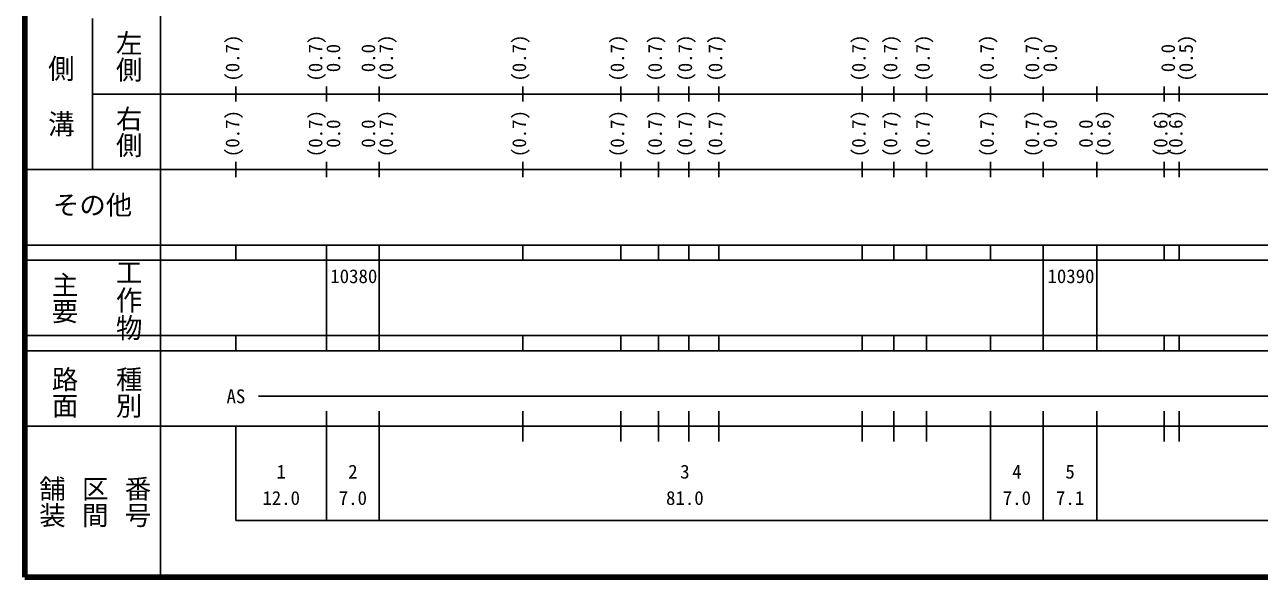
# Model space of a CAD drawing. Units: millimetres on the paper. Extents: x 40 to 680, y 20 to 380.
# Drawn here: x 40 to 203.6, y 20 to 93.2 of the extents above; entities that cross this region are included whole.
import ezdxf
from ezdxf.enums import TextEntityAlignment as Align

# ---------------------------------------------------------------- set-up
doc = ezdxf.new("R2010")
doc.units = ezdxf.units.MM
doc.layers.add('M-TTL', color=2, linetype='Continuous', lineweight=140)
doc.layers.add('M-TTL-BAND', color=7, linetype='Continuous', lineweight=25)
doc.styles.add('@ＭＳ ゴシック', font='')
doc.styles.add('ＭＳ ゴシック', font='')
doc.styles.get('@ＭＳ ゴシック').set_extended_font_data('@MS Gothic')
doc.styles.get('ＭＳ ゴシック').set_extended_font_data('MS Gothic')

msp = doc.modelspace()

# ---------------------------------------------------------------- linework, layer by layer
at = {"layer": 'M-TTL'}
for p, q in [((40, 380), (40, 20)), ((40, 20), (680, 20))]:
    msp.add_line(p, q, dxfattribs=at)
at = {"layer": 'M-TTL-BAND'}
for p, q in [((58, 370), (58, 20)), ((49, 94), (49, 74)), ((49, 84), (579, 84)), ((68, 83), (68, 85)), ((80, 83), (80, 85)), ((87, 83), (87, 85)), ((106, 83), (106, 85)), ((119, 83), (119, 85)), ((124, 83), (124, 85)), ((128, 83), (128, 85)), ((132, 83), (132, 85)), ((151, 83), (151, 85)), ((155.2, 83), (155.2, 85)), ((159.5, 83), (159.5, 85)), ((168, 83), (168, 85)), ((175, 83), (175, 85)), ((182.1, 83), (182.1, 85)), ((191, 83), (191, 85)), ((193, 83), (193, 85)), ((40, 74), (579, 74)), ((68, 73), (68, 75)), ((80, 73), (80, 75)), ((87, 73), (87, 75)), ((106, 73), (106, 75)), ((119, 73), (119, 75)), ((124, 73), (124, 75)), ((128, 73), (128, 75)), ((132, 73), (132, 75)), ((151, 73), (151, 75)), ((155.2, 73), (155.2, 75)), ((159.5, 73), (159.5, 75)), ((168, 73), (168, 75)), ((175, 73), (175, 75)), ((182.1, 73), (182.1, 75)), ((191, 73), (191, 75)), ((193, 73), (193, 75)), ((40, 64), (579, 64)), ((68, 62), (68, 64)), ((80, 62), (80, 64)), ((87, 62), (87, 64)), ((106, 62), (106, 64)), ((119, 62), (119, 64)), ((124, 62), (124, 64)), ((128, 62), (128, 64)), ((132, 62), (132, 64)), ((151, 62), (151, 64)), ((155.2, 62), (155.2, 64)), ((159.5, 62), (159.5, 64)), ((168, 62), (168, 64)), ((175, 62), (175, 64)), ((182.1, 62), (182.1, 64)), ((191, 62), (191, 64)), ((193, 62), (193, 64)), ((40, 62), (579, 62)), ((80, 52), (80, 62)), ((87, 52), (87, 62)), ((175, 52), (175, 62)), ((182.1, 52), (182.1, 62)), ((40, 52), (579, 52)), ((68, 50), (68, 52)), ((80, 50), (80, 52)), ((87, 50), (87, 52)), ((106, 50), (106, 52)), ((119, 50), (119, 52)), ((124, 50), (124, 52)), ((128, 50), (128, 52)), ((132, 50), (132, 52)), ((151, 50), (151, 52)), ((155.2, 50), (155.2, 52)), ((159.5, 50), (159.5, 52)), ((168, 50), (168, 52)), ((175, 50), (175, 52)), ((182.1, 50), (182.1, 52)), ((191, 50), (191, 52)), ((193, 50), (193, 52)), ((40, 50), (579, 50)), ((71, 44), (565, 44)), ((80, 27.5), (80, 42)), ((87, 27.5), (87, 42)), ((106, 38), (106, 42)), ((119, 38), (119, 42)), ((124, 38), (124, 42)), ((128, 38), (128, 42)), ((132, 38), (132, 42)), ((151, 38), (151, 42)), ((155.2, 38), (155.2, 42)), ((159.5, 38), (159.5, 42)), ((168, 27.5), (168, 42)), ((175, 27.5), (175, 42)), ((182.1, 27.5), (182.1, 42)), ((191, 38), (191, 42)), ((193, 38), (193, 42)), ((40, 40), (579, 40)), ((68, 40), (68, 27.5)), ((68, 27.5), (579, 27.5))]:
    msp.add_line(p, q, dxfattribs=at)

# ---------------------------------------------------------------- texts
for s, height, rotation, style, p in [('左側', 2.566, 270, '@ＭＳ ゴシック', (51.75, 92.5)), ('(0.7)', 1.833, 90, 'ＭＳ ゴシック', (69, 85.639)), ('(0.7)', 1.833, 90, 'ＭＳ ゴシック', (80, 85.639)), ('0.0', 1.833, 90, 'ＭＳ ゴシック', (82.37, 86.889)), ('0.0', 1.833, 90, 'ＭＳ ゴシック', (87, 86.889)), ('(0.7)', 1.833, 90, 'ＭＳ ゴシック', (89.37, 85.639)), ('(0.7)', 1.833, 90, 'ＭＳ ゴシック', (107, 85.639)), ('(0.7)', 1.833, 90, 'ＭＳ ゴシック', (120, 85.639)), ('(0.7)', 1.833, 90, 'ＭＳ ゴシック', (125, 85.639)), ('(0.7)', 1.833, 90, 'ＭＳ ゴシック', (129, 85.639)), ('(0.7)', 1.833, 90, 'ＭＳ ゴシック', (133, 85.639)), ('(0.7)', 1.833, 90, 'ＭＳ ゴシック', (152, 85.639)), ('(0.7)', 1.833, 90, 'ＭＳ ゴシック', (156.2, 85.639)), ('(0.7)', 1.833, 90, 'ＭＳ ゴシック', (160.5, 85.639)), ('(0.7)', 1.833, 90, 'ＭＳ ゴシック', (169, 85.639)), ('(0.7)', 1.833, 90, 'ＭＳ ゴシック', (175, 85.639)), ('0.0', 1.833, 90, 'ＭＳ ゴシック', (177.37, 86.889)), ('0.0', 1.833, 90, 'ＭＳ ゴシック', (193, 86.889)), ('(0.5)', 1.833, 90, 'ＭＳ ゴシック', (195.37, 85.639)), ('右側', 2.566, 270, '@ＭＳ ゴシック', (51.75, 82.5)), ('(0.7)', 1.833, 90, 'ＭＳ ゴシック', (69, 75.639)), ('(0.7)', 1.833, 90, 'ＭＳ ゴシック', (80, 75.639)), ('0.0', 1.833, 90, 'ＭＳ ゴシック', (82.37, 76.889)), ('0.0', 1.833, 90, 'ＭＳ ゴシック', (87, 76.889)), ('(0.7)', 1.833, 90, 'ＭＳ ゴシック', (89.37, 75.639)), ('(0.7)', 1.833, 90, 'ＭＳ ゴシック', (107, 75.639)), ('(0.7)', 1.833, 90, 'ＭＳ ゴシック', (120, 75.639)), ('(0.7)', 1.833, 90, 'ＭＳ ゴシック', (125, 75.639)), ('(0.7)', 1.833, 90, 'ＭＳ ゴシック', (129, 75.639)), ('(0.7)', 1.833, 90, 'ＭＳ ゴシック', (133, 75.639)), ('(0.7)', 1.833, 90, 'ＭＳ ゴシック', (152, 75.639)), ('(0.7)', 1.833, 90, 'ＭＳ ゴシック', (156.2, 75.639)), ('(0.7)', 1.833, 90, 'ＭＳ ゴシック', (160.5, 75.639)), ('(0.7)', 1.833, 90, 'ＭＳ ゴシック', (169, 75.639)), ('(0.7)', 1.833, 90, 'ＭＳ ゴシック', (175, 75.639)), ('0.0', 1.833, 90, 'ＭＳ ゴシック', (177.37, 76.889)), ('0.0', 1.833, 90, 'ＭＳ ゴシック', (182.1, 76.889)), ('(0.6)', 1.833, 90, 'ＭＳ ゴシック', (184.47, 75.639)), ('(0.6)', 1.833, 90, 'ＭＳ ゴシック', (192, 75.639)), ('(0.6)', 1.833, 90, 'ＭＳ ゴシック', (194, 75.639)), ('主要', 2.566, 270, '@ＭＳ ゴシック', (43.25, 60.5)), ('路面', 2.566, 270, '@ＭＳ ゴシック', (43.25, 48)), ('種別', 2.566, 270, '@ＭＳ ゴシック', (51.75, 48)), ('舗装', 2.566, 270, '@ＭＳ ゴシック', (41.583, 33.5)), ('区間', 2.566, 270, '@ＭＳ ゴシック', (47.25, 33.5)), ('番号', 2.566, 270, '@ＭＳ ゴシック', (52.917, 33.5))]:
    msp.add_text(s, height=height, rotation=rotation, dxfattribs=dict(at, style=style)).set_placement(p, align=Align.BOTTOM_LEFT)
at = {"layer": 'M-TTL-BAND', "style": '@ＭＳ ゴシック', "width": 1.05}
for s, p in [('側\u3000溝', (42.75, 89.25)), ('工作物', (51.75, 62.25))]:
    msp.add_text(s, height=2.566, rotation=270, dxfattribs=at).set_placement(p, align=Align.BOTTOM_LEFT)
at = {"layer": 'M-TTL-BAND', "style": 'ＭＳ ゴシック'}
for s, height, p in [('その他', 2.566, (43.75, 67.25)), ('10380', 1.833, (80.5, 58.405)), ('10390', 1.833, (175.55, 58.405)), ('AS', 1.833, (66.75, 42.5)), ('1', 1.833, (73.375, 32.523)), ('2', 1.833, (82.875, 32.523)), ('3', 1.833, (126.875, 32.523)), ('4', 1.833, (170.875, 32.523)), ('5', 1.833, (177.925, 32.523)), ('12.0', 1.833, (71.5, 29.033)), ('7.0', 1.833, (81.625, 29.033)), ('81.0', 1.833, (125, 29.033)), ('7.0', 1.833, (169.625, 29.033)), ('7.1', 1.833, (176.675, 29.033))]:
    msp.add_text(s, height=height, dxfattribs=at).set_placement(p, align=Align.BOTTOM_LEFT)

doc.saveas('drawing.dxf')
